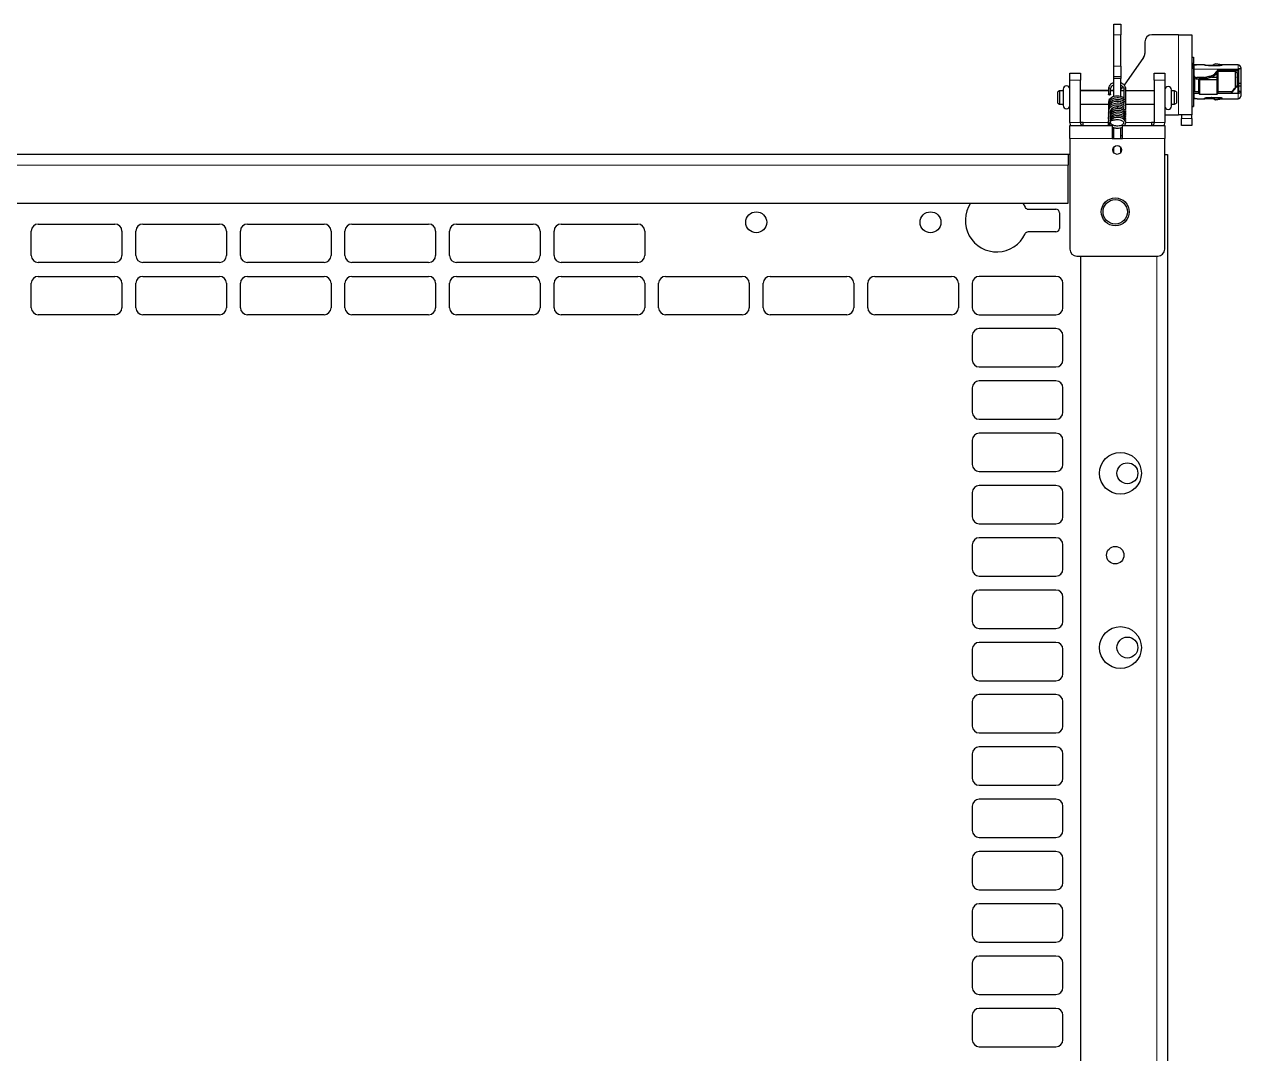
# Model space of a CAD drawing. Header units: millimetres. Extents: x -764 to 1099, y 554 to 2003.
# Drawn here: x 706.7 to 1055.7, y 1588.8 to 1884.1 of the extents above; entities that cross this region are included whole.
import ezdxf

# ---------------------------------------------------------------- set-up
doc = ezdxf.new("R2010")
doc.units = ezdxf.units.MM

msp = doc.modelspace()

# ---------------------------------------------------------------- linework, layer by layer
at = {"color": 7, "linetype": 'Continuous', "lineweight": 25}
for p, q in [((1019.28, 1884.11), (1021.28, 1884.11)), ((1019.28, 1881.11), (1019.28, 1884.11)), ((1021.28, 1884.11), (1021.28, 1881.11)), ((1019.28, 1872.11), (1019.28, 1881.11)), ((1021.28, 1872.11), (1021.28, 1881.11)), ((1028.18, 1879.11), (1028.18, 1875.74)), ((1037.88, 1881.11), (1030.18, 1881.11)), ((1037.88, 1881.11), (1041.68, 1881.11)), ((1041.68, 1881.11), (1041.68, 1858.11)), ((1027.82, 1874.59), (1022.25, 1866.64)), ((1041.68, 1874.71), (1042.18, 1874.71)), ((1041.68, 1874.69), (1042.18, 1874.69)), ((1042.18, 1874.69), (1042.18, 1874.71)), ((1042.18, 1874.69), (1042.18, 1872.88)), ((1019.28, 1869.11), (1019.28, 1872.11)), ((1021.28, 1872.11), (1021.28, 1869.11)), ((1042.18, 1872.88), (1041.68, 1872.88)), ((1042.18, 1871.47), (1041.68, 1871.47)), ((1042.18, 1871.47), (1042.18, 1872.88)), ((1042.18, 1871.47), (1042.18, 1860.63)), ((1042.63, 1872.46), (1042.38, 1872.46)), ((1042.63, 1872.44), (1042.38, 1872.44)), ((1042.38, 1869.37), (1042.38, 1871.21)), ((1043.15, 1872.46), (1042.65, 1872.46)), ((1045.28, 1872.46), (1043.15, 1872.46)), ((1045.31, 1872.46), (1045.28, 1872.46)), ((1045.28, 1872.46), (1045.28, 1872.45)), ((1045.28, 1872.45), (1045.31, 1872.45)), ((1046.48, 1872.35), (1047.67, 1872.35)), ((1046.48, 1872.25), (1049.78, 1872.25)), ((1048.22, 1869.87), (1049.38, 1871.21)), ((1049.38, 1870.84), (1048.22, 1869.5)), ((1049.34, 1872.61), (1049.19, 1872.63)), ((1049.38, 1870.84), (1049.38, 1871.21)), ((1049.38, 1871.21), (1054.98, 1871.21)), ((1054.98, 1870.84), (1049.38, 1870.84)), ((1054.98, 1872.46), (1050.28, 1872.46)), ((1050.28, 1872.43), (1050.28, 1872.46)), ((1050.28, 1872.43), (1050.28, 1872.37)), ((1055.18, 1871.41), (1055.68, 1871.41)), ((1055.18, 1867.25), (1055.18, 1871.41)), ((1055.68, 1871.76), (1055.68, 1871.41)), ((1055.68, 1871.41), (1055.68, 1867.25)), ((1006.68, 1870.11), (1009.68, 1870.11)), ((1006.68, 1868.11), (1006.68, 1870.11)), ((1006.68, 1855.91), (1006.68, 1868.11)), ((1009.68, 1870.11), (1009.68, 1868.11)), ((1009.68, 1855.91), (1009.68, 1868.11)), ((1019.28, 1869.11), (1021.28, 1869.11)), ((1019.28, 1868.61), (1019.28, 1869.11)), ((1019.28, 1863.35), (1019.28, 1868.61)), ((1021.28, 1869.11), (1021.28, 1868.61)), ((1021.28, 1863.39), (1021.28, 1868.61)), ((1030.88, 1868.11), (1030.88, 1870.11)), ((1030.88, 1870.11), (1033.88, 1870.11)), ((1030.88, 1868.11), (1030.88, 1855.91)), ((1033.88, 1870.11), (1033.88, 1868.11)), ((1033.88, 1868.11), (1033.88, 1855.91)), ((1042.38, 1870.61), (1042.18, 1870.61)), ((1042.18, 1868.53), (1042.48, 1868.55)), ((1042.38, 1869), (1042.38, 1869.37)), ((1042.65, 1868.62), (1042.48, 1868.58)), ((1042.48, 1864.7), (1042.48, 1868.58)), ((1045.28, 1868.87), (1043.13, 1868.87)), ((1043.13, 1868.5), (1043.68, 1868.5)), ((1043.68, 1868.51), (1043.88, 1868.61)), ((1043.68, 1868.23), (1043.68, 1868.51)), ((1043.68, 1868.23), (1043.88, 1868.32)), ((1043.68, 1864.25), (1043.68, 1868.23)), ((1043.88, 1868.61), (1043.88, 1868.32)), ((1043.88, 1868.61), (1045.28, 1868.61)), ((1043.88, 1868.32), (1043.88, 1864.12)), ((1043.88, 1868.32), (1048.96, 1868.32)), ((1045.47, 1868.62), (1046.31, 1868.67)), ((1047.37, 1868.97), (1048.96, 1868.97)), ((1048.96, 1868.97), (1048.96, 1870.36)), ((1048.96, 1868.32), (1048.96, 1868.97)), ((1048.96, 1868.97), (1049.08, 1868.8)), ((1048.96, 1864.12), (1048.96, 1868.32)), ((1048.96, 1868.32), (1049.08, 1868.16)), ((1049.08, 1870.52), (1049.08, 1868.8)), ((1049.08, 1868.8), (1049.08, 1868.16)), ((1049.08, 1868.16), (1049.08, 1864.34)), ((1054.18, 1870.61), (1049.18, 1870.61)), ((1054.68, 1870.11), (1054.18, 1870.61)), ((1054.18, 1865.97), (1054.18, 1870.61)), ((1054.98, 1868.88), (1054.48, 1868.88)), ((1054.68, 1870.11), (1054.68, 1866.31)), ((1054.98, 1870.24), (1054.98, 1869.63)), ((1055.18, 1867.25), (1055.68, 1867.25)), ((1055.18, 1866.45), (1055.18, 1867.25)), ((1055.68, 1867.25), (1055.68, 1866.45)), ((1003.73, 1865.01), (1003.23, 1864.72)), ((1003.23, 1861.5), (1003.23, 1864.72)), ((1004.74, 1865.01), (1003.73, 1865.01)), ((1003.73, 1865.01), (1003.73, 1861.21)), ((1004.74, 1865.52), (1004.74, 1860.82)), ((1006.64, 1860.82), (1006.64, 1865.52)), ((1006.68, 1865.01), (1006.64, 1865.01)), ((1017.75, 1865.11), (1009.68, 1865.11)), ((1017.75, 1865.01), (1009.68, 1865.01)), ((1017.75, 1865.59), (1017.74, 1864.02)), ((1018.34, 1864.01), (1018.35, 1865.58)), ((1019.28, 1865.11), (1018.35, 1865.11)), ((1019.28, 1865.01), (1018.35, 1865.01)), ((1022.14, 1865.01), (1021.28, 1865.01)), ((1021.89, 1866.13), (1021.77, 1865.96)), ((1022.15, 1865.45), (1022.13, 1862.94)), ((1022.72, 1862.06), (1022.75, 1865.44)), ((1030.88, 1865.01), (1022.74, 1865.01)), ((1033.93, 1865.01), (1033.88, 1865.01)), ((1033.93, 1865.31), (1033.93, 1860.61)), ((1035.83, 1860.61), (1035.83, 1865.31)), ((1036.73, 1865.01), (1035.83, 1865.01)), ((1037.23, 1864.72), (1036.73, 1865.01)), ((1036.73, 1861.21), (1036.73, 1865.01)), ((1037.23, 1864.72), (1037.23, 1861.5)), ((1043.68, 1864.7), (1042.38, 1864.7)), ((1042.38, 1864.36), (1043.68, 1864.36)), ((1043.68, 1864.25), (1043.88, 1864.12)), ((1043.88, 1864.12), (1048.96, 1864.12)), ((1048.96, 1864.12), (1049.08, 1864.34)), ((1052.98, 1864.7), (1049.08, 1864.7)), ((1049.08, 1864.36), (1052.98, 1864.36)), ((1052.98, 1864.7), (1052.98, 1864.36)), ((1052.98, 1864.36), (1054.98, 1864.36)), ((1054.48, 1866.33), (1054.48, 1866.19)), ((1054.98, 1866.33), (1054.48, 1866.33)), ((1054.48, 1866.19), (1054.98, 1866.19)), ((1054.98, 1866.19), (1054.98, 1866.33)), ((1054.98, 1864.7), (1054.98, 1865.35)), ((1055.18, 1866.45), (1055.68, 1866.45)), ((1055.18, 1864.83), (1055.18, 1866.45)), ((1055.68, 1864.83), (1055.18, 1864.83)), ((1055.68, 1866.45), (1055.68, 1864.83)), ((1055.68, 1864.83), (1055.68, 1863.46)), ((1003.23, 1861.5), (1003.73, 1861.21)), ((1003.73, 1861.21), (1004.74, 1861.21)), ((1006.64, 1861.21), (1006.68, 1861.21)), ((1009.68, 1861.21), (1017.76, 1861.21)), ((1022.68, 1860.17), (1022.68, 1860.74)), ((1022.74, 1861.87), (1022.69, 1862.28)), ((1022.69, 1861.21), (1030.88, 1861.21)), ((1022.73, 1861.81), (1022.74, 1861.87)), ((1033.88, 1861.21), (1033.93, 1861.21)), ((1035.83, 1861.21), (1036.73, 1861.21)), ((1036.73, 1861.21), (1037.23, 1861.5)), ((1041.68, 1860.63), (1042.18, 1860.63)), ((1041.68, 1860.53), (1042.18, 1860.53)), ((1041.68, 1860.51), (1042.18, 1860.51)), ((1042.18, 1860.63), (1042.18, 1860.53)), ((1042.18, 1860.53), (1042.18, 1860.51)), ((1042.63, 1862.84), (1042.38, 1862.84)), ((1042.63, 1862.77), (1042.38, 1862.77)), ((1042.63, 1862.76), (1042.38, 1862.76)), ((1043.15, 1862.76), (1045.28, 1862.76)), ((1043.18, 1862.77), (1043.18, 1862.76)), ((1045.28, 1862.81), (1045.28, 1862.76)), ((1046.48, 1863.14), (1049.78, 1863.14)), ((1046.48, 1862.97), (1047.51, 1862.97)), ((1046.48, 1862.87), (1047.68, 1862.87)), ((1047.39, 1863.14), (1047.35, 1863.08)), ((1047.35, 1863.08), (1047.35, 1863.08)), ((1048.21, 1862.58), (1047.75, 1862.83)), ((1050.28, 1862.97), (1050.28, 1862.87)), ((1050.28, 1862.76), (1050.28, 1862.87)), ((1050.28, 1862.76), (1054.98, 1862.76)), ((1018.51, 1859.24), (1018.38, 1859.43)), ((1033.88, 1858.11), (1037.88, 1858.11)), ((1041.68, 1858.11), (1037.88, 1858.11)), ((1038.68, 1858.11), (1038.68, 1857.11)), ((1038.68, 1855.11), (1038.68, 1857.11)), ((1041.68, 1857.11), (1041.68, 1858.11)), ((1041.68, 1857.11), (1041.68, 1855.11)), ((1006.68, 1851.31), (1006.68, 1855.11)), ((1006.68, 1855.11), (1018.78, 1855.11)), ((1010.48, 1855.91), (1009.68, 1855.91)), ((1010.48, 1855.11), (1010.48, 1855.91)), ((1017.79, 1856.13), (1017.68, 1855.73)), ((1017.68, 1855.73), (1017.68, 1855.66)), ((1018.28, 1855.68), (1018.34, 1855.89)), ((1018.28, 1855.62), (1018.28, 1855.68)), ((1018.78, 1855.11), (1018.78, 1851.31)), ((1019.28, 1851.31), (1019.28, 1854.49)), ((1021.28, 1851.31), (1021.28, 1854.47)), ((1021.78, 1855.11), (1033.88, 1855.11)), ((1021.78, 1851.31), (1021.78, 1855.11)), ((1030.08, 1855.91), (1030.08, 1855.11)), ((1030.88, 1855.91), (1030.08, 1855.91)), ((1033.88, 1855.11), (1033.88, 1851.31)), ((1041.68, 1855.11), (1038.68, 1855.11)), ((1006.68, 1851.31), (1006.68, 1819.61)), ((1019.28, 1852.11), (1018.78, 1852.11)), ((1018.78, 1851.31), (1021.78, 1851.31)), ((1021.78, 1852.11), (1021.28, 1852.11)), ((1033.88, 1819.61), (1033.88, 1851.31)), ((377.18, 1846.82), (1006.18, 1846.82)), ((1006.18, 1846.82), (1006.18, 1843.72)), ((1006.68, 1846.81), (1006.18, 1846.81)), ((1019.28, 1847.31), (1019.28, 1848.81)), ((1021.28, 1847.31), (1021.28, 1848.81)), ((1033.88, 1846.81), (1034.68, 1846.81)), ((1034.68, 1846.81), (1034.68, 763.81)), ((1006.18, 1832.82), (1006.18, 1843.72)), ((377.18, 1832.82), (1006.18, 1832.82)), ((993.16, 1832.82), (993.82, 1831.64)), ((994.73, 1831.07), (1002.68, 1831.07)), ((1003.68, 1830.07), (1003.68, 1825.57)), ((710.68, 1826.81), (732.68, 1826.81)), ((740.68, 1826.81), (762.68, 1826.81)), ((770.68, 1826.81), (792.68, 1826.81)), ((800.68, 1826.81), (822.68, 1826.81)), ((830.68, 1826.81), (852.68, 1826.81)), ((860.68, 1826.81), (882.68, 1826.81)), ((708.68, 1817.81), (708.68, 1824.81)), ((734.68, 1824.81), (734.68, 1817.81)), ((738.68, 1817.81), (738.68, 1824.81)), ((764.68, 1824.81), (764.68, 1817.81)), ((768.68, 1817.81), (768.68, 1824.81)), ((794.68, 1824.81), (794.68, 1817.81)), ((798.68, 1817.81), (798.68, 1824.81)), ((824.68, 1824.81), (824.68, 1817.81)), ((828.68, 1817.81), (828.68, 1824.81)), ((854.68, 1824.81), (854.68, 1817.81)), ((858.68, 1817.81), (858.68, 1824.81)), ((884.68, 1824.81), (884.68, 1817.81)), ((1002.68, 1824.57), (994.73, 1824.57)), ((732.68, 1815.81), (710.68, 1815.81)), ((762.68, 1815.81), (740.68, 1815.81)), ((792.68, 1815.81), (770.68, 1815.81)), ((822.68, 1815.81), (800.68, 1815.81)), ((852.68, 1815.81), (830.68, 1815.81)), ((882.68, 1815.81), (860.68, 1815.81)), ((1008.68, 1817.61), (1031.88, 1817.61)), ((1009.68, 1817.61), (1009.68, 763.81)), ((710.68, 1811.81), (732.68, 1811.81)), ((740.68, 1811.81), (762.68, 1811.81)), ((770.68, 1811.81), (792.68, 1811.81)), ((800.68, 1811.81), (822.68, 1811.81)), ((830.68, 1811.81), (852.68, 1811.81)), ((860.68, 1811.81), (882.68, 1811.81)), ((890.68, 1811.81), (912.68, 1811.81)), ((920.68, 1811.81), (942.68, 1811.81)), ((950.68, 1811.81), (972.68, 1811.81)), ((1002.68, 1811.81), (980.68, 1811.81)), ((708.68, 1802.81), (708.68, 1809.81)), ((734.68, 1809.81), (734.68, 1802.81)), ((738.68, 1802.81), (738.68, 1809.81)), ((764.68, 1809.81), (764.68, 1802.81)), ((768.68, 1802.81), (768.68, 1809.81)), ((794.68, 1809.81), (794.68, 1802.81)), ((798.68, 1802.81), (798.68, 1809.81)), ((824.68, 1809.81), (824.68, 1802.81)), ((828.68, 1802.81), (828.68, 1809.81)), ((854.68, 1809.81), (854.68, 1802.81)), ((858.68, 1802.81), (858.68, 1809.81)), ((884.68, 1809.81), (884.68, 1802.81)), ((888.68, 1802.81), (888.68, 1809.81)), ((914.68, 1809.81), (914.68, 1802.81)), ((918.68, 1802.81), (918.68, 1809.81)), ((944.68, 1809.81), (944.68, 1802.81)), ((948.68, 1802.81), (948.68, 1809.81)), ((974.68, 1809.81), (974.68, 1802.81)), ((978.68, 1809.81), (978.68, 1802.81)), ((1004.68, 1802.81), (1004.68, 1809.81)), ((732.68, 1800.81), (710.68, 1800.81)), ((762.68, 1800.81), (740.68, 1800.81)), ((792.68, 1800.81), (770.68, 1800.81)), ((822.68, 1800.81), (800.68, 1800.81)), ((852.68, 1800.81), (830.68, 1800.81)), ((882.68, 1800.81), (860.68, 1800.81)), ((912.68, 1800.81), (890.68, 1800.81)), ((942.68, 1800.81), (920.68, 1800.81)), ((972.68, 1800.81), (950.68, 1800.81)), ((980.68, 1800.81), (1002.68, 1800.81)), ((978.68, 1794.81), (978.68, 1787.81)), ((1002.68, 1796.81), (980.68, 1796.81)), ((1004.68, 1787.81), (1004.68, 1794.81)), ((980.68, 1785.81), (1002.68, 1785.81)), ((1002.68, 1781.81), (980.68, 1781.81)), ((978.68, 1779.81), (978.68, 1772.81)), ((1004.68, 1772.81), (1004.68, 1779.81)), ((980.68, 1770.81), (1002.68, 1770.81)), ((1002.68, 1766.81), (980.68, 1766.81)), ((978.68, 1764.81), (978.68, 1757.81)), ((1004.68, 1757.81), (1004.68, 1764.81)), ((980.68, 1755.81), (1002.68, 1755.81)), ((978.68, 1749.81), (978.68, 1742.81)), ((1002.68, 1751.81), (980.68, 1751.81)), ((1004.68, 1742.81), (1004.68, 1749.81)), ((980.68, 1740.81), (1002.68, 1740.81)), ((978.68, 1734.81), (978.68, 1727.81)), ((1002.68, 1736.81), (980.68, 1736.81)), ((1004.68, 1727.81), (1004.68, 1734.81)), ((980.68, 1725.81), (1002.68, 1725.81)), ((1002.68, 1721.81), (980.68, 1721.81)), ((978.68, 1719.81), (978.68, 1712.81)), ((1004.68, 1712.81), (1004.68, 1719.81)), ((980.68, 1710.81), (1002.68, 1710.81)), ((1002.68, 1706.81), (980.68, 1706.81)), ((978.68, 1704.81), (978.68, 1697.81)), ((1004.68, 1697.81), (1004.68, 1704.81)), ((980.68, 1695.81), (1002.68, 1695.81)), ((978.68, 1689.81), (978.68, 1682.81)), ((1002.68, 1691.81), (980.68, 1691.81)), ((1004.68, 1682.81), (1004.68, 1689.81)), ((980.68, 1680.81), (1002.68, 1680.81)), ((1002.68, 1676.81), (980.68, 1676.81)), ((978.68, 1674.81), (978.68, 1667.81)), ((1004.68, 1667.81), (1004.68, 1674.81)), ((980.68, 1665.81), (1002.68, 1665.81)), ((1002.68, 1661.81), (980.68, 1661.81)), ((978.68, 1659.81), (978.68, 1652.81)), ((1004.68, 1652.81), (1004.68, 1659.81)), ((980.68, 1650.81), (1002.68, 1650.81)), ((978.68, 1644.81), (978.68, 1637.81)), ((1002.68, 1646.81), (980.68, 1646.81)), ((1004.68, 1637.81), (1004.68, 1644.81)), ((980.68, 1635.81), (1002.68, 1635.81)), ((1002.68, 1631.81), (980.68, 1631.81)), ((978.68, 1629.81), (978.68, 1622.81)), ((1004.68, 1622.81), (1004.68, 1629.81)), ((980.68, 1620.81), (1002.68, 1620.81)), ((1002.68, 1616.81), (980.68, 1616.81)), ((978.68, 1614.81), (978.68, 1607.81)), ((1004.68, 1607.81), (1004.68, 1614.81)), ((980.68, 1605.81), (1002.68, 1605.81)), ((978.68, 1599.81), (978.68, 1592.81)), ((1002.68, 1601.81), (980.68, 1601.81)), ((1004.68, 1592.81), (1004.68, 1599.81)), ((980.68, 1590.81), (1002.68, 1590.81))]:
    msp.add_line(p, q, dxfattribs=at)
at = {"color": 8, "linetype": 'Continuous', "lineweight": 18}
for p, q in [((1021.28, 1881.11), (1019.28, 1881.11)), ((1037.88, 1881.11), (1037.88, 1858.11)), ((1019.28, 1872.11), (1021.28, 1872.11)), ((1042.38, 1872.44), (1042.38, 1871.21)), ((1042.38, 1871.21), (1049.38, 1871.21)), ((1042.63, 1872.44), (1042.63, 1872.46)), ((1046.48, 1872.35), (1046.48, 1872.25)), ((1047.75, 1872.39), (1047.83, 1872.25)), ((1054.98, 1871.21), (1054.98, 1872.46)), ((1054.98, 1870.52), (1054.98, 1870.84)), ((1009.68, 1868.11), (1006.68, 1868.11)), ((1021.28, 1868.61), (1019.28, 1868.61)), ((1033.88, 1868.11), (1030.88, 1868.11)), ((1043.13, 1868.87), (1043.13, 1868.5)), ((1045.28, 1868.61), (1045.28, 1868.87)), ((1045.47, 1868.88), (1045.47, 1868.62)), ((1048.22, 1869.5), (1048.22, 1869.87)), ((1054.98, 1870.52), (1054.27, 1870.52)), ((1042.38, 1864.36), (1042.38, 1862.84)), ((1054.98, 1862.76), (1054.98, 1864.36)), ((1022.24, 1861.72), (1022.28, 1861.7)), ((1042.38, 1862.77), (1042.38, 1862.76)), ((1042.63, 1862.77), (1042.63, 1862.84)), ((1046.48, 1863.14), (1046.48, 1862.97)), ((1038.68, 1857.11), (1041.68, 1857.11)), ((1009.68, 1855.91), (1006.68, 1855.91)), ((1017.71, 1855.91), (1010.48, 1855.91)), ((1017.97, 1855.12), (1018.07, 1855.11)), ((1030.08, 1855.91), (1022.68, 1855.91)), ((1030.88, 1855.91), (1033.88, 1855.91)), ((1018.78, 1851.31), (1006.68, 1851.31)), ((1033.88, 1851.31), (1021.78, 1851.31)), ((377.18, 1843.72), (1006.18, 1843.72)), ((1031.58, 1817.61), (1031.58, 763.81))]:
    msp.add_line(p, q, dxfattribs=at)
at = {"color": 7, "linetype": 'Continuous', "lineweight": 25, "flags": 128}
for points in [[(1042.18, 1870.86), (1042.24, 1870.85), (1042.38, 1870.84)], [(1054.98, 1871.21), (1055.11, 1871.2), (1055.18, 1871.19)], [(1055.18, 1870.12), (1055.17, 1870.15), (1055.16, 1870.17), (1055.14, 1870.19), (1055.12, 1870.21), (1055.09, 1870.22), (1055.05, 1870.23), (1055.02, 1870.24), (1054.98, 1870.24)], [(1018.05, 1864.2), (1018.17, 1864.19), (1018.26, 1864.14), (1018.32, 1864.08), (1018.34, 1864.01), (1018.31, 1863.94), (1018.24, 1863.88), (1018.14, 1863.84), (1018.03, 1863.83), (1017.91, 1863.85), (1017.82, 1863.89), (1017.76, 1863.96), (1017.74, 1864.03), (1017.77, 1864.1), (1017.84, 1864.16), (1017.94, 1864.19), (1018.05, 1864.2)], [(1042.18, 1864.68), (1042.24, 1864.69), (1042.38, 1864.7)], [(1055.18, 1865.09), (1055.17, 1865.07), (1055.16, 1865.05), (1055.14, 1865.03), (1055.12, 1865.01), (1055.09, 1864.99), (1055.05, 1864.98), (1055.02, 1864.97), (1054.98, 1864.97)], [(1022.32, 1861.97), (1022.4, 1861.97), (1022.52, 1862), (1022.61, 1862.06), (1022.68, 1862.14), (1022.7, 1862.23), (1022.68, 1862.32), (1022.62, 1862.39), (1022.52, 1862.43), (1022.41, 1862.44), (1022.41, 1862.44)], [(1022.62, 1856.61), (1022.69, 1856.94), (1022.47, 1857.53), (1022.02, 1857.95), (1021.57, 1858.19), (1020.94, 1858.36), (1020.01, 1858.4), (1019.42, 1858.26), (1018.78, 1857.95), (1018.48, 1857.7), (1018.27, 1857.38), (1018.2, 1857.04), (1018.24, 1856.8), (1018.24, 1856.8)], [(1020.3, 1859.87), (1020.3, 1859.92), (1020.3, 1859.98)], [(1006.68, 1855.91), (1006.75, 1855.17), (1006.76, 1855.11)], [(1033.79, 1855.11), (1033.8, 1855.17), (1033.88, 1855.91)]]:
    msp.add_lwpolyline(points, dxfattribs=at)
at = {"color": 8, "linetype": 'Continuous', "lineweight": 18, "flags": 128}
for points in [[(1017.75, 1865.59), (1017.75, 1865.6), (1017.78, 1865.67), (1017.85, 1865.73), (1017.95, 1865.76), (1018.07, 1865.77)], [(1018.07, 1865.77), (1018.18, 1865.75), (1018.27, 1865.71), (1018.33, 1865.65), (1018.35, 1865.58)], [(1022.46, 1865.63), (1022.35, 1865.62), (1022.25, 1865.58), (1022.18, 1865.52), (1022.15, 1865.45), (1022.15, 1865.45)], [(1022.75, 1865.44), (1022.73, 1865.5), (1022.67, 1865.57), (1022.58, 1865.61), (1022.46, 1865.63)], [(1017.82, 1855.11), (1017.85, 1855.11), (1017.97, 1855.12)]]:
    msp.add_lwpolyline(points, dxfattribs=at)
at = {"color": 7, "linetype": 'Continuous', "lineweight": 25}
for centre, radius in [((1020.28, 1848.06), 1.25), ((1019.68, 1830.31), 4), ((1019.68, 1830.31), 3.5), ((916.68, 1827.32), 3), ((966.68, 1827.32), 3), ((1021.18, 1755.31), 6), ((1023.18, 1755.31), 3), ((1019.68, 1731.81), 2.5), ((1021.18, 1705.31), 6), ((1023.18, 1705.31), 3)]:
    msp.add_circle(centre, radius, dxfattribs=at)
for centre, radius, start, end in [((1030.18, 1879.11), 2, 90, 180), ((1026.18, 1875.74), 2, 325.008, 0), ((1042.38, 1872.66), 0.2, 180.0002, 270.0002), ((1042.38, 1872.64), 0.2, 180.0893, 270.0891), ((1042.36, 1871.39), 0.18, 189.6369, 277.1443), ((1054.98, 1871.76), 0.7, 0, 90), ((1055, 1870.66), 0.18, 9.6369, 97.1443), ((1043.02, 1869.52), 0.665, 193.4486, 278.9562), ((1043.02, 1869.15), 0.665, 193.4486, 278.9562), ((1045.28, 1869.97), 1.1, 269.9618, 280.1433), ((1055.01, 1870.34), 0.177, 13.4486, 98.9562), ((1005.69, 1865.52), 0.95, 0, 180), ((1020.14, 1867.11), 2, 304.796, 325.008), ((1034.88, 1865.31), 0.95, 0, 180), ((1042.35, 1864.19), 0.177, 81.0438, 166.5514), ((1055.07, 1864.97), 0.62, 261.0438, 346.5514), ((1055.01, 1864.87), 0.177, 261.0438, 346.5514), ((1005.69, 1860.82), 0.95, 180, 0), ((1034.88, 1860.61), 0.95, 180, 0), ((1042.38, 1862.64), 0.198, 89.5221, 179.514), ((1042.38, 1862.57), 0.2, 89.9109, 179.9107), ((1042.38, 1862.56), 0.2, 89.9998, 179.9998), ((1054.98, 1863.46), 0.7, 270, 0), ((1010.48, 1855.91), 0.8, 180, 270), ((1030.08, 1855.91), 0.8, 270, 0), ((985.68, 1827.82), 9, 146.251, 334.8493), ((994.73, 1832.07), 1, 205.1507, 270), ((1002.68, 1830.07), 1, 0, 90), ((710.68, 1824.81), 2, 90, 180), ((732.68, 1824.81), 2, 0, 90), ((740.68, 1824.81), 2, 90, 180), ((762.68, 1824.81), 2, 0, 90), ((770.68, 1824.81), 2, 90, 180), ((792.68, 1824.81), 2, 0, 90), ((800.68, 1824.81), 2, 90, 180), ((822.68, 1824.81), 2, 0, 90), ((830.68, 1824.81), 2, 90, 180), ((852.68, 1824.81), 2, 0, 90), ((860.68, 1824.81), 2, 90, 180), ((882.68, 1824.81), 2, 0, 90), ((1002.68, 1825.57), 1, 270, 360), ((994.73, 1823.57), 1, 90, 154.8493), ((1008.68, 1819.61), 2, 180, 270), ((1031.88, 1819.61), 2, 270, 0), ((710.68, 1817.81), 2, 180, 270), ((732.68, 1817.81), 2, 270, 360), ((740.68, 1817.81), 2, 180, 270), ((762.68, 1817.81), 2, 270, 360), ((770.68, 1817.81), 2, 180, 270), ((792.68, 1817.81), 2, 270, 0), ((800.68, 1817.81), 2, 180, 270), ((822.68, 1817.81), 2, 270, 0), ((830.68, 1817.81), 2, 180, 270), ((852.68, 1817.81), 2, 270, 360), ((860.68, 1817.81), 2, 180, 270), ((882.68, 1817.81), 2, 270, 360), ((710.68, 1809.81), 2, 90, 180), ((732.68, 1809.81), 2, 0, 90), ((740.68, 1809.81), 2, 90, 180), ((762.68, 1809.81), 2, 0, 90), ((770.68, 1809.81), 2, 90, 180), ((792.68, 1809.81), 2, 0, 90), ((800.68, 1809.81), 2, 90, 180), ((822.68, 1809.81), 2, 0, 90), ((830.68, 1809.81), 2, 90, 180), ((852.68, 1809.81), 2, 0, 90), ((860.68, 1809.81), 2, 90, 180), ((882.68, 1809.81), 2, 0, 90), ((890.68, 1809.81), 2, 90, 180), ((912.68, 1809.81), 2, 0, 90), ((920.68, 1809.81), 2, 90, 180), ((942.68, 1809.81), 2, 0, 90), ((950.68, 1809.81), 2, 90, 180), ((972.68, 1809.81), 2, 0, 90), ((980.68, 1809.81), 2, 90, 180), ((1002.68, 1809.81), 2, 0, 90), ((710.68, 1802.81), 2, 180, 270), ((732.68, 1802.81), 2, 270, 0), ((740.68, 1802.81), 2, 180, 270), ((762.68, 1802.81), 2, 270, 360), ((770.68, 1802.81), 2, 180, 270), ((792.68, 1802.81), 2, 270, 360), ((800.68, 1802.81), 2, 180, 270), ((822.68, 1802.81), 2, 270, 360), ((830.68, 1802.81), 2, 180, 270), ((852.68, 1802.81), 2, 270, 360), ((860.68, 1802.81), 2, 180, 270), ((882.68, 1802.81), 2, 270, 360), ((890.68, 1802.81), 2, 180, 270), ((912.68, 1802.81), 2, 270, 360), ((920.68, 1802.81), 2, 180, 270), ((942.68, 1802.81), 2, 270, 0), ((950.68, 1802.81), 2, 180, 270), ((972.68, 1802.81), 2, 270, 0), ((980.68, 1802.81), 2, 180, 270), ((1002.68, 1802.81), 2, 270, 0), ((980.68, 1794.81), 2, 90, 180), ((1002.68, 1794.81), 2, 0, 90), ((980.68, 1787.81), 2, 180, 270), ((1002.68, 1787.81), 2, 270, 0), ((980.68, 1779.81), 2, 90, 180), ((1002.68, 1779.81), 2, 0, 90), ((980.68, 1772.81), 2, 180, 270), ((1002.68, 1772.81), 2, 270, 0), ((980.68, 1764.81), 2, 90, 180), ((1002.68, 1764.81), 2, 0, 90), ((980.68, 1757.81), 2, 180, 270), ((1002.68, 1757.81), 2, 270, 0), ((980.68, 1749.81), 2, 90, 180), ((1002.68, 1749.81), 2, 0, 90), ((980.68, 1742.81), 2, 180, 270), ((1002.68, 1742.81), 2, 270, 0), ((980.68, 1734.81), 2, 90, 180), ((1002.68, 1734.81), 2, 0, 90), ((980.68, 1727.81), 2, 180, 270), ((1002.68, 1727.81), 2, 270, 0), ((980.68, 1719.81), 2, 90, 180), ((1002.68, 1719.81), 2, 0, 90), ((980.68, 1712.81), 2, 180, 270), ((1002.68, 1712.81), 2, 270, 0), ((980.68, 1704.81), 2, 90, 180), ((1002.68, 1704.81), 2, 0, 90), ((980.68, 1697.81), 2, 180, 270), ((1002.68, 1697.81), 2, 270, 0), ((980.68, 1689.81), 2, 90, 180), ((1002.68, 1689.81), 2, 0, 90), ((980.68, 1682.81), 2, 180, 270), ((1002.68, 1682.81), 2, 270, 0), ((980.68, 1674.81), 2, 90, 180), ((1002.68, 1674.81), 2, 0, 90), ((980.68, 1667.81), 2, 180, 270), ((1002.68, 1667.81), 2, 270, 0), ((980.68, 1659.81), 2, 90, 180), ((1002.68, 1659.81), 2, 0, 90), ((980.68, 1652.81), 2, 180, 270), ((1002.68, 1652.81), 2, 270, 0), ((980.68, 1644.81), 2, 90, 180), ((1002.68, 1644.81), 2, 0, 90), ((980.68, 1637.81), 2, 180, 270), ((1002.68, 1637.81), 2, 270, 0), ((980.68, 1629.81), 2, 90, 180), ((1002.68, 1629.81), 2, 0, 90), ((980.68, 1622.81), 2, 180, 270), ((1002.68, 1622.81), 2, 270, 0), ((980.68, 1614.81), 2, 90, 180), ((1002.68, 1614.81), 2, 0, 90), ((980.68, 1607.81), 2, 180, 270), ((1002.68, 1607.81), 2, 270, 0), ((980.68, 1599.81), 2, 90, 180), ((1002.68, 1599.81), 2, 0, 90), ((980.68, 1592.81), 2, 180, 270), ((1002.68, 1592.81), 2, 270, 0)]:
    msp.add_arc(centre, radius, start, end, dxfattribs=at)
at = {"color": 8, "linetype": 'Continuous', "lineweight": 18}
for centre, radius, start, end in [((1014.62, 1860.35), 5.71, 355.3711, 1.0159), ((1022.51, 1861.9), 0.229, 291.7919, 352.7975), ((1017.96, 1855.74), 0.273, 182.9398, 275.0476), ((1017.95, 1855.68), 0.273, 182.9662, 275.045), ((1018.02, 1855.73), 0.269, 261.9044, 347.8166), ((1018.01, 1855.67), 0.269, 261.8434, 348.5152)]:
    msp.add_arc(centre, radius, start, end, dxfattribs=at)
at = {"color": 7, "linetype": 'Continuous', "lineweight": 25}
msp.add_ellipse((1045.28, 1868.79), major_axis=(0.75, 0), ratio=0.240455, start_param=4.712389, end_param=4.975032, dxfattribs=at)
for points, knots in [([(1042.63, 1872.46), (1042.69, 1872.46), (1042.81, 1872.46), (1042.95, 1872.46), (1043.01, 1872.45), (1043.03, 1872.45)], [0, 0, 0, 0, 0.409579, 0.819164, 1, 1, 1, 1]), ([(1043.15, 1872.46), (1043.15, 1872.46), (1043.14, 1872.46), (1043.06, 1872.45), (1042.93, 1872.45), (1042.77, 1872.44), (1042.67, 1872.44), (1042.63, 1872.44)], [0, 0, 0, 0, 0.019653, 0.287101, 0.553656, 0.820603, 1, 1, 1, 1]), ([(1046.48, 1872.25), (1046.34, 1872.25), (1046.07, 1872.26), (1045.71, 1872.31), (1045.44, 1872.38), (1045.3, 1872.43), (1045.28, 1872.45), (1045.28, 1872.45)], [0, 0, 0, 0, 0.213238, 0.42649, 0.63916, 0.849598, 1, 1, 1, 1]), ([(1045.34, 1872.45), (1045.4, 1872.44), (1045.51, 1872.43), (1045.81, 1872.38), (1046.15, 1872.35), (1046.38, 1872.35), (1046.48, 1872.35)], [0, 0, 0, 0, 0.270612, 0.537, 0.805108, 1, 1, 1, 1]), ([(1047.51, 1872.25), (1047.52, 1872.25), (1047.57, 1872.29), (1047.66, 1872.34), (1047.73, 1872.38), (1047.75, 1872.39)], [0, 0, 0, 0, 0.230769, 0.769777, 1, 1, 1, 1]), ([(1047.75, 1872.39), (1047.7, 1872.36), (1047.63, 1872.32), (1047.58, 1872.29), (1047.56, 1872.28)], [0, 0, 0, 0, 0.71129, 1, 1, 1, 1]), ([(1048.74, 1872.71), (1048.57, 1872.71), (1048.21, 1872.71), (1047.91, 1872.5), (1047.75, 1872.39)], [0, 0, 0, 0, 0.481496, 1, 1, 1, 1]), ([(1050.28, 1872.43), (1049.78, 1872.55), (1049.11, 1872.71), (1048.21, 1872.7), (1047.91, 1872.49), (1047.75, 1872.39)], [0, 0, 0, 0, 0.587693, 0.790818, 1, 1, 1, 1]), ([(1050.28, 1872.46), (1049.89, 1872.51), (1049.33, 1872.6), (1048.72, 1872.72), (1048.39, 1872.74), (1048.25, 1872.66), (1048.18, 1872.62)], [0, 0, 0, 0, 0.53039, 0.769058, 0.884473, 1, 1, 1, 1]), ([(1050.28, 1872.37), (1050.27, 1872.36), (1050.26, 1872.33), (1050.18, 1872.3), (1050.05, 1872.27), (1049.91, 1872.25), (1049.82, 1872.25), (1049.78, 1872.25)], [0, 0, 0, 0, 0.2143729, 0.4287785, 0.6425919, 0.8566662, 1, 1, 1, 1]), ([(1019.28, 1867.41), (1019.01, 1867.29), (1018.48, 1867.07), (1017.96, 1866.48), (1017.77, 1865.95), (1017.76, 1865.65), (1017.75, 1865.59)], [0, 0, 0, 0, 0.3137546, 0.630402, 0.9187545, 1, 1, 1, 1]), ([(1022.75, 1865.44), (1022.74, 1865.58), (1022.72, 1865.96), (1022.42, 1866.54), (1021.91, 1867.06), (1021.46, 1867.23), (1021.28, 1867.31)], [0, 0, 0, 0, 0.173984, 0.477689, 0.784497, 1, 1, 1, 1]), ([(1042.18, 1869.83), (1042.18, 1869.82), (1042.18, 1869.81), (1042.2, 1869.79), (1042.23, 1869.77), (1042.31, 1869.76), (1042.35, 1869.75), (1042.38, 1869.74)], [0, 0, 0, 0, 0.195302, 0.377541, 0.538909, 0.761383, 1, 1, 1, 1]), ([(1042.18, 1868.71), (1042.18, 1868.7), (1042.18, 1868.68), (1042.2, 1868.67), (1042.24, 1868.65), (1042.31, 1868.66), (1042.41, 1868.67), (1042.49, 1868.69), (1042.54, 1868.7)], [0, 0, 0, 0, 0.1292748, 0.2499029, 0.3567164, 0.5176457, 0.6896041, 1, 1, 1, 1]), ([(1048.22, 1869.87), (1048.05, 1869.73), (1047.7, 1869.43), (1046.72, 1869.11), (1045.96, 1868.97), (1045.47, 1868.88)], [0, 0, 0, 0, 0.2540266, 0.5265912, 1, 1, 1, 1]), ([(1048.22, 1869.5), (1048.1, 1869.39), (1047.86, 1869.16), (1047.19, 1868.88), (1046.65, 1868.75), (1046.31, 1868.67)], [0, 0, 0, 0, 0.261809, 0.533628, 1, 1, 1, 1]), ([(1054.98, 1870.52), (1054.98, 1870.24), (1054.98, 1869.74), (1054.98, 1869.14), (1054.98, 1868.88)], [0, 0, 0, 0, 0.559785, 1, 1, 1, 1]), ([(1018.35, 1865.58), (1018.36, 1865.67), (1018.38, 1865.94), (1018.63, 1866.34), (1018.98, 1866.66), (1019.23, 1866.73), (1019.28, 1866.75)], [0, 0, 0, 0, 0.187513, 0.58462, 0.925854, 1, 1, 1, 1]), ([(1021.28, 1866.66), (1021.43, 1866.58), (1021.77, 1866.38), (1022.09, 1865.93), (1022.13, 1865.61), (1022.15, 1865.45)], [0, 0, 0, 0, 0.289046, 0.64994, 1, 1, 1, 1]), ([(1052.98, 1864.7), (1053.26, 1864.98), (1053.76, 1865.48), (1054.26, 1866.07), (1054.48, 1866.33)], [0, 0, 0, 0, 0.559868, 1, 1, 1, 1]), ([(1052.98, 1864.36), (1053.26, 1864.68), (1053.76, 1865.24), (1054.26, 1865.9), (1054.48, 1866.19)], [0, 0, 0, 0, 0.559911, 1, 1, 1, 1]), ([(1054.98, 1864.36), (1054.98, 1864.68), (1054.98, 1865.24), (1054.98, 1865.9), (1054.98, 1866.19)], [0, 0, 0, 0, 0.559866, 1, 1, 1, 1]), ([(1022.23, 1861.23), (1022.23, 1861.25), (1022.21, 1861.41), (1021.96, 1861.6), (1021.55, 1861.8), (1020.96, 1861.95), (1020.21, 1862.02), (1019.36, 1861.89), (1018.66, 1861.61), (1018.12, 1861.21), (1017.78, 1860.68), (1017.66, 1860.22), (1017.76, 1859.97), (1017.78, 1859.93)], [0, 0, 0, 0, 0.014056, 0.109484, 0.193924, 0.263851, 0.388535, 0.515545, 0.628903, 0.730393, 0.846289, 0.974604, 1, 1, 1, 1]), ([(1022.23, 1860.73), (1022.23, 1860.75), (1022.21, 1860.9), (1021.95, 1861.09), (1021.54, 1861.29), (1020.96, 1861.44), (1020.2, 1861.51), (1019.35, 1861.38), (1018.65, 1861.1), (1018.11, 1860.7), (1017.77, 1860.17), (1017.66, 1859.71), (1017.76, 1859.46), (1017.78, 1859.42)], [0, 0, 0, 0, 0.014192, 0.109672, 0.194136, 0.264066, 0.388852, 0.51592, 0.629291, 0.730867, 0.846829, 0.97517, 1, 1, 1, 1]), ([(1022.25, 1862.23), (1022.25, 1862.26), (1022.23, 1862.42), (1021.98, 1862.61), (1021.57, 1862.82), (1020.98, 1862.97), (1020.23, 1863.04), (1019.38, 1862.92), (1018.68, 1862.64), (1018.13, 1862.24), (1017.79, 1861.71), (1017.67, 1861.24), (1017.77, 1860.99), (1017.79, 1860.95)], [0, 0, 0, 0, 0.019159, 0.113964, 0.197897, 0.267436, 0.39124, 0.51744, 0.630154, 0.730921, 0.846057, 0.973618, 1, 1, 1, 1]), ([(1022.26, 1861.65), (1022.25, 1861.7), (1022.24, 1861.89), (1021.97, 1862.11), (1021.56, 1862.31), (1020.97, 1862.46), (1020.22, 1862.53), (1019.37, 1862.4), (1018.67, 1862.12), (1018.13, 1861.72), (1017.78, 1861.2), (1017.66, 1860.73), (1017.77, 1860.48), (1017.79, 1860.44)], [0, 0, 0, 0, 0.035504, 0.128793, 0.211362, 0.279755, 0.40161, 0.525783, 0.636647, 0.735831, 0.849127, 0.974607, 1, 1, 1, 1]), ([(1022.22, 1860.22), (1022.22, 1860.24), (1022.2, 1860.39), (1021.94, 1860.58), (1021.53, 1860.78), (1020.95, 1860.93), (1020.19, 1861), (1019.34, 1860.87), (1018.64, 1860.59), (1018.1, 1860.18), (1017.76, 1859.66), (1017.65, 1859.13), (1017.79, 1858.83), (1017.84, 1858.74)], [0, 0, 0, 0, 0.0138378, 0.1060981, 0.1876911, 0.2552302, 0.3758402, 0.4986138, 0.6081143, 0.7062953, 0.8183474, 0.9423196, 1, 1, 1, 1]), ([(1022.28, 1862.59), (1022.27, 1862.67), (1022.27, 1862.88), (1021.99, 1863.12), (1021.57, 1863.32), (1020.99, 1863.48), (1020.24, 1863.55), (1019.39, 1863.43), (1018.69, 1863.15), (1018.14, 1862.75), (1017.79, 1862.22), (1017.67, 1861.76), (1017.78, 1861.51), (1017.8, 1861.46)], [0, 0, 0, 0, 0.051623, 0.143227, 0.224349, 0.291572, 0.411166, 0.533116, 0.642072, 0.739409, 0.850657, 0.973952, 1, 1, 1, 1]), ([(1020.32, 1860.44), (1020.23, 1860.44), (1019.94, 1860.44), (1019.41, 1860.31), (1018.88, 1860.08), (1018.49, 1859.75), (1018.27, 1859.43), (1018.21, 1859.07), (1018.24, 1858.92), (1018.26, 1858.84)], [0, 0, 0, 0, 0.082802, 0.261935, 0.476734, 0.599823, 0.730842, 0.864675, 1, 1, 1, 1]), ([(1022.24, 1859.53), (1022.24, 1859.61), (1022.23, 1859.83), (1021.94, 1860.08), (1021.52, 1860.27), (1020.98, 1860.42), (1020.57, 1860.42), (1020.32, 1860.42)], [0, 0, 0, 0, 0.1392, 0.370769, 0.575509, 0.744946, 1, 1, 1, 1]), ([(1022.49, 1860.34), (1022.57, 1860.44), (1022.78, 1860.72), (1022.72, 1861.04), (1022.69, 1861.25)], [0, 0, 0, 0, 0.351325, 1, 1, 1, 1]), ([(1022.55, 1860.94), (1022.6, 1861.01), (1022.79, 1861.26), (1022.73, 1861.55), (1022.69, 1861.76)], [0, 0, 0, 0, 0.278002, 1, 1, 1, 1]), ([(1022.67, 1859.63), (1022.67, 1859.63), (1022.79, 1859.81), (1022.73, 1860.02), (1022.68, 1860.23)], [0, 0, 0, 0, 0.0023467, 1, 1, 1, 1]), ([(1022.71, 1861.65), (1022.71, 1861.65), (1022.72, 1861.67), (1022.72, 1861.69), (1022.73, 1861.73), (1022.73, 1861.77), (1022.73, 1861.81)], [0, 0, 0, 0, 0.033007, 0.16043, 0.372996, 1, 1, 1, 1]), ([(1042.63, 1862.84), (1042.69, 1862.84), (1042.81, 1862.83), (1042.98, 1862.82), (1043.1, 1862.8), (1043.17, 1862.78), (1043.18, 1862.77), (1043.18, 1862.77)], [0, 0, 0, 0, 0.214393, 0.428789, 0.643061, 0.856854, 1, 1, 1, 1]), ([(1043.18, 1862.76), (1043.17, 1862.76), (1043.16, 1862.76), (1043.07, 1862.76), (1042.93, 1862.77), (1042.77, 1862.77), (1042.67, 1862.77), (1042.63, 1862.77)], [0, 0, 0, 0, 0.214305, 0.42865, 0.642279, 0.856223, 1, 1, 1, 1]), ([(1045.28, 1862.81), (1045.29, 1862.84), (1045.31, 1862.88), (1045.51, 1862.98), (1045.81, 1863.08), (1046.15, 1863.13), (1046.38, 1863.14), (1046.48, 1863.14)], [0, 0, 0, 0, 0.212833, 0.42585, 0.635542, 0.846587, 1, 1, 1, 1]), ([(1046.48, 1862.97), (1046.34, 1862.97), (1046.07, 1862.96), (1045.71, 1862.9), (1045.44, 1862.84), (1045.3, 1862.78), (1045.28, 1862.77), (1045.28, 1862.76)], [0, 0, 0, 0, 0.2132377, 0.4264897, 0.6391595, 0.8495978, 1, 1, 1, 1]), ([(1045.31, 1862.76), (1045.31, 1862.76), (1045.34, 1862.76), (1045.52, 1862.79), (1045.81, 1862.83), (1046.15, 1862.86), (1046.38, 1862.87), (1046.48, 1862.87)], [0, 0, 0, 0, 0.1326214, 0.3673445, 0.5984034, 0.8309546, 1, 1, 1, 1]), ([(1047.35, 1863.08), (1047.36, 1863.07), (1047.36, 1863.06), (1047.44, 1863.01), (1047.55, 1862.94), (1047.66, 1862.88), (1047.73, 1862.84), (1047.75, 1862.83)], [0, 0, 0, 0, 0.225883, 0.451767, 0.67765, 0.903524, 1, 1, 1, 1]), ([(1047.75, 1862.88), (1047.71, 1862.91), (1047.61, 1862.96), (1047.48, 1863.03), (1047.39, 1863.07), (1047.35, 1863.08), (1047.35, 1863.08), (1047.35, 1863.08)], [0, 0, 0, 0, 0.225867, 0.451734, 0.677598, 0.903479, 1, 1, 1, 1]), ([(1050.28, 1862.87), (1049.78, 1862.75), (1049.11, 1862.58), (1048.21, 1862.57), (1047.91, 1862.78), (1047.75, 1862.88)], [0, 0, 0, 0, 0.587693, 0.790818, 1, 1, 1, 1]), ([(1048.74, 1862.51), (1048.56, 1862.51), (1048.21, 1862.51), (1047.91, 1862.71), (1047.75, 1862.82)], [0, 0, 0, 0, 0.480704, 1, 1, 1, 1]), ([(1048.18, 1862.59), (1048.24, 1862.56), (1048.33, 1862.51), (1048.47, 1862.48), (1048.71, 1862.49), (1049.31, 1862.62), (1049.88, 1862.7), (1050.28, 1862.76)], [0, 0, 0, 0, 0.11325, 0.16898, 0.224646, 0.455828, 1, 1, 1, 1]), ([(1049.78, 1863.14), (1049.83, 1863.14), (1049.95, 1863.14), (1050.1, 1863.1), (1050.21, 1863.06), (1050.27, 1863.01), (1050.28, 1862.98), (1050.28, 1862.97)], [0, 0, 0, 0, 0.2144453, 0.4288931, 0.6432387, 0.8571881, 1, 1, 1, 1]), ([(1017.79, 1857.64), (1017.76, 1857.52), (1017.69, 1857.28), (1017.67, 1857.02), (1017.73, 1856.9), (1017.73, 1856.89)], [0, 0, 0, 0, 0.495504, 0.968535, 1, 1, 1, 1]), ([(1017.81, 1859.17), (1017.77, 1859.05), (1017.71, 1858.81), (1017.68, 1858.56), (1017.74, 1858.44), (1017.74, 1858.43)], [0, 0, 0, 0, 0.484556, 0.960631, 1, 1, 1, 1]), ([(1017.8, 1858.66), (1017.77, 1858.54), (1017.7, 1858.3), (1017.68, 1858.05), (1017.74, 1857.93), (1017.74, 1857.92)], [0, 0, 0, 0, 0.488226, 0.963286, 1, 1, 1, 1]), ([(1017.8, 1858.15), (1017.76, 1858.03), (1017.7, 1857.79), (1017.67, 1857.53), (1017.73, 1857.41), (1017.74, 1857.41)], [0, 0, 0, 0, 0.491875, 0.965921, 1, 1, 1, 1]), ([(1017.79, 1857.13), (1017.75, 1857), (1017.68, 1856.82), (1017.7, 1856.64), (1017.71, 1856.58)], [0, 0, 0, 0, 0.6789535, 1, 1, 1, 1]), ([(1022.34, 1855.11), (1022.42, 1855.19), (1022.66, 1855.43), (1022.73, 1855.93), (1022.53, 1856.49), (1022.08, 1856.92), (1021.54, 1857.2), (1020.86, 1857.39), (1020.1, 1857.42), (1019.35, 1857.25), (1018.82, 1857), (1018.44, 1856.68), (1018.23, 1856.36), (1018.17, 1856.09), (1018.19, 1856), (1018.19, 1855.99)], [0, 0, 0, 0, 0.053515, 0.165942, 0.282271, 0.380581, 0.453889, 0.542191, 0.66128, 0.737344, 0.828846, 0.88121, 0.936892, 0.99372, 1, 1, 1, 1]), ([(1022.61, 1856.1), (1022.65, 1856.21), (1022.75, 1856.52), (1022.53, 1857), (1022.09, 1857.43), (1021.55, 1857.71), (1020.87, 1857.89), (1020.11, 1857.93), (1019.36, 1857.76), (1018.83, 1857.52), (1018.45, 1857.19), (1018.24, 1856.87), (1018.18, 1856.56), (1018.21, 1856.45), (1018.21, 1856.41)], [0, 0, 0, 0, 0.0694965, 0.1960436, 0.3030251, 0.382755, 0.4787972, 0.6083707, 0.6911342, 0.7906443, 0.8476038, 0.9081833, 0.9700177, 1, 1, 1, 1]), ([(1022.63, 1857.63), (1022.66, 1857.74), (1022.76, 1858.04), (1022.55, 1858.53), (1022.11, 1858.95), (1021.57, 1859.24), (1020.9, 1859.42), (1020.14, 1859.46), (1019.39, 1859.29), (1018.86, 1859.05), (1018.48, 1858.73), (1018.25, 1858.4), (1018.23, 1858.18), (1018.21, 1858.07)], [0, 0, 0, 0, 0.070023, 0.200692, 0.311274, 0.393554, 0.492675, 0.626544, 0.712065, 0.814728, 0.873532, 0.936104, 1, 1, 1, 1]), ([(1022.62, 1857.12), (1022.66, 1857.23), (1022.76, 1857.53), (1022.54, 1858.02), (1022.1, 1858.45), (1021.56, 1858.73), (1020.89, 1858.91), (1020.13, 1858.95), (1019.38, 1858.78), (1018.85, 1858.54), (1018.47, 1858.22), (1018.25, 1857.89), (1018.22, 1857.67), (1018.21, 1857.56)], [0, 0, 0, 0, 0.0705642, 0.2011636, 0.3116478, 0.3938979, 0.4929828, 0.6267546, 0.7122089, 0.8148461, 0.873622, 0.9361538, 1, 1, 1, 1]), ([(1020.34, 1859.92), (1020.24, 1859.92), (1019.94, 1859.95), (1019.4, 1859.8), (1018.87, 1859.56), (1018.49, 1859.24), (1018.27, 1858.92), (1018.2, 1858.56), (1018.24, 1858.41), (1018.25, 1858.33)], [0, 0, 0, 0, 0.09106, 0.268759, 0.481958, 0.604102, 0.734094, 0.866859, 1, 1, 1, 1]), ([(1018.25, 1857.46), (1018.48, 1857.5), (1018.81, 1857.56), (1019.14, 1857.65), (1019.24, 1857.67)], [0, 0, 0, 0, 0.722352, 1, 1, 1, 1]), ([(1018.55, 1858.68), (1018.48, 1858.76), (1018.3, 1858.98), (1018.27, 1859.32), (1018.43, 1859.53), (1018.48, 1859.61)], [0, 0, 0, 0, 0.285258, 0.743549, 1, 1, 1, 1]), ([(1018.32, 1856.97), (1018.53, 1857), (1018.83, 1857.05), (1019.13, 1857.13), (1019.22, 1857.16)], [0, 0, 0, 0, 0.699187, 1, 1, 1, 1]), ([(1018.54, 1856.5), (1018.68, 1856.52), (1018.93, 1856.57), (1019.27, 1856.66), (1019.72, 1856.77), (1020.32, 1856.83), (1020.98, 1856.76), (1021.51, 1856.57), (1021.88, 1856.32), (1022.09, 1856.03), (1022.1, 1855.71), (1021.92, 1855.44), (1021.61, 1855.2), (1021.13, 1855), (1020.49, 1854.9), (1019.82, 1854.94), (1019.28, 1855.09), (1018.86, 1855.28), (1018.5, 1855.54), (1018.39, 1855.77), (1018.33, 1855.9)], [0, 0, 0, 0, 0.048952, 0.092982, 0.128617, 0.191016, 0.25585, 0.315654, 0.368416, 0.428653, 0.497485, 0.555954, 0.601948, 0.658452, 0.727702, 0.787838, 0.843785, 0.886264, 0.939335, 1, 1, 1, 1]), ([(1018.36, 1859.02), (1018.56, 1859.05), (1018.86, 1859.1), (1019.17, 1859.18), (1019.27, 1859.21)], [0, 0, 0, 0, 0.687544, 1, 1, 1, 1]), ([(1018.38, 1858.51), (1018.58, 1858.54), (1018.87, 1858.59), (1019.16, 1858.67), (1019.26, 1858.69)], [0, 0, 0, 0, 0.6787328, 1, 1, 1, 1]), ([(1018.78, 1858.97), (1018.73, 1858.99), (1018.67, 1859.02), (1018.64, 1859.06), (1018.64, 1859.07)], [0, 0, 0, 0, 0.827087, 1, 1, 1, 1]), ([(1018.77, 1858.46), (1018.72, 1858.48), (1018.67, 1858.51), (1018.64, 1858.55), (1018.64, 1858.56)], [0, 0, 0, 0, 0.816476, 1, 1, 1, 1]), ([(1018.78, 1859.48), (1018.73, 1859.5), (1018.68, 1859.53), (1018.65, 1859.57), (1018.65, 1859.57)], [0, 0, 0, 0, 0.904349, 1, 1, 1, 1]), ([(1022.63, 1858.14), (1022.67, 1858.25), (1022.77, 1858.55), (1022.55, 1859.03), (1022.12, 1859.46), (1021.58, 1859.74), (1021, 1859.92), (1020.55, 1859.92), (1020.34, 1859.92)], [0, 0, 0, 0, 0.119285, 0.343741, 0.533759, 0.675068, 0.845305, 1, 1, 1, 1]), ([(1022.66, 1858.6), (1022.66, 1858.6), (1022.78, 1858.79), (1022.72, 1859), (1022.67, 1859.21)], [0, 0, 0, 0, 0.0328322, 1, 1, 1, 1]), ([(1022.67, 1859.12), (1022.67, 1859.12), (1022.78, 1859.3), (1022.73, 1859.51), (1022.67, 1859.72)], [0, 0, 0, 0, 0.009906, 1, 1, 1, 1]), ([(1017.68, 1855.66), (1017.68, 1855.62), (1017.67, 1855.52), (1017.66, 1855.32), (1017.66, 1855.18), (1017.65, 1855.11), (1017.65, 1855.11)], [0, 0, 0, 0, 0.316563, 0.651977, 0.974282, 1, 1, 1, 1]), ([(1017.78, 1856.62), (1017.75, 1856.49), (1017.68, 1856.25), (1017.67, 1855.97), (1017.74, 1855.82), (1017.76, 1855.79)], [0, 0, 0, 0, 0.451124, 0.8738, 1, 1, 1, 1]), ([(1017.79, 1856.13), (1017.78, 1856.11), (1017.76, 1856.06), (1017.79, 1855.96), (1017.85, 1855.87), (1017.95, 1855.8), (1018.02, 1855.78), (1018.06, 1855.77)], [0, 0, 0, 0, 0.169071, 0.376804, 0.584536, 0.792268, 1, 1, 1, 1]), ([(1018.25, 1855.11), (1018.26, 1855.16), (1018.26, 1855.28), (1018.27, 1855.45), (1018.27, 1855.56), (1018.28, 1855.61), (1018.28, 1855.62)], [0, 0, 0, 0, 0.2973988, 0.6139643, 0.9046903, 1, 1, 1, 1]), ([(1018.78, 1854.69), (1018.91, 1854.62), (1019.32, 1854.43), (1020.12, 1854.3), (1020.94, 1854.36), (1021.49, 1854.49), (1021.71, 1854.62), (1021.78, 1854.67)], [0, 0, 0, 0, 0.147798, 0.450802, 0.723836, 0.912515, 1, 1, 1, 1])]:
    msp.add_open_spline(points, degree=3, knots=knots, dxfattribs=at)
at = {"color": 8, "linetype": 'Continuous', "lineweight": 18}
msp.add_open_spline([(1047.9, 1863.14), (1047.9, 1863.13), (1047.86, 1863.07), (1047.81, 1862.98), (1047.77, 1862.91), (1047.75, 1862.88)], degree=3, knots=[0, 0, 0, 0, 0.157234, 0.682187, 1, 1, 1, 1], dxfattribs=at)
at = {"color": 7, "linetype": 'Continuous', "lineweight": 25}
msp.add_open_spline([(1018.06, 1855.77), (1018.1, 1855.77), (1018.17, 1855.76), (1018.27, 1855.8), (1018.33, 1855.87), (1018.36, 1855.96), (1018.34, 1856.02), (1018.33, 1856.05)], degree=3, dxfattribs=at)

doc.saveas('drawing.dxf')
